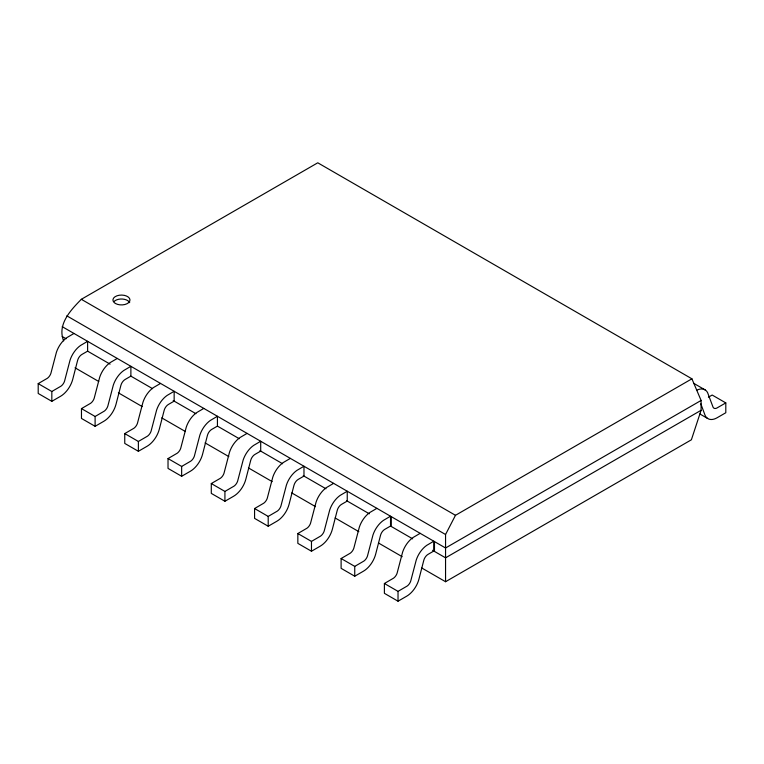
<?xml version="1.0" encoding="UTF-8"?>
<svg xmlns="http://www.w3.org/2000/svg" width="764" height="764" viewBox="0 0 764 764"><rect width="100%" height="100%" fill="white"/><g stroke="black" fill="none" stroke-linecap="round" stroke-linejoin="round"><path stroke-width="1.15" d="M63.66 340.878C56.947 324.566 70.785 310.003 81.328 299.307L317.767 162.799L691.907 378.81L701.094 400.451L701.094 410.287L691.382 439.797L445.555 581.719L421.814 568.015M445.555 581.719L445.555 534.514L455.478 515.308L691.907 378.81M73.974 333.457L66.907 337.602A18.46 10.658 -60 0 0 56.431 352.233L50.901 373.319A6.341 3.667 -60 0 1 47.311 378.323L38.2 383.623L38.2 393.46L51.828 401.329L60.48 396.335A18.403 10.629 -60 0 0 72.752 379.259L77.603 360.436A6.399 3.696 -60 0 1 81.872 354.467L87.612 351.163L110.092 364.142M38.2 383.623L51.828 391.493L60.939 386.192A6.341 3.667 -60 0 0 64.539 381.188L70.059 360.102A18.46 10.658 -60 0 1 80.535 345.471L87.612 341.327L87.612 351.163M117.255 358.44L110.178 362.594A18.46 10.658 -60 0 0 99.702 377.215L94.182 398.302A6.341 3.667 -60 0 1 90.591 403.306L81.471 408.606L81.471 418.443L95.108 426.312L103.761 421.317A18.403 10.629 -60 0 0 116.023 404.242L120.874 385.419A6.399 3.696 -60 0 1 125.153 379.46L130.883 376.146L152.561 388.656M81.471 408.606L95.108 416.476L104.219 411.175A6.341 3.667 -60 0 0 107.81 406.171L113.33 385.085A18.46 10.658 -60 0 1 123.806 370.464L130.883 366.309L130.883 376.146M160.526 383.423L153.449 387.577A18.46 10.658 -60 0 0 142.973 402.208L137.453 423.285A6.341 3.667 -60 0 1 133.862 428.289L124.752 433.589L124.752 443.426L138.38 451.295L147.032 446.3A18.403 10.629 -60 0 0 159.294 429.225L164.155 410.402A6.399 3.696 -60 0 1 168.424 404.442L174.154 401.129L174.154 391.292L167.077 395.446A18.46 10.658 -60 0 0 156.61 410.077L151.081 431.154A6.341 3.667 -60 0 1 147.49 436.158L138.38 441.458L124.752 433.589M203.797 408.406L196.73 412.56A18.46 10.658 -60 0 0 186.254 427.191L180.724 448.267A6.341 3.667 -60 0 1 177.133 453.272L168.023 458.572L168.023 468.408L181.651 476.278L190.303 471.283A18.403 10.629 -60 0 0 202.575 454.208L207.426 435.394A6.399 3.696 -60 0 1 211.695 429.425L217.434 426.111L217.434 416.275L210.358 420.429A18.46 10.658 -60 0 0 199.881 435.06L194.362 456.137A6.341 3.667 -60 0 1 190.761 461.141L181.651 466.441L168.023 458.572M247.078 433.389L240.001 437.543A18.46 10.658 -60 0 0 229.525 452.173L224.005 473.25A6.341 3.667 -60 0 1 220.414 478.254L211.294 483.555L211.294 493.391L224.922 501.26L233.583 496.266A18.403 10.629 -60 0 0 245.846 479.19L250.697 460.377A6.399 3.696 -60 0 1 254.966 454.408L260.705 451.094L260.705 441.258L253.629 445.412A18.46 10.658 -60 0 0 243.153 460.043L237.633 481.119A6.341 3.667 -60 0 1 234.042 486.124L224.922 491.424L211.294 483.555M290.349 458.381L283.272 462.526A18.46 10.658 -60 0 0 272.796 477.156L267.276 498.243A6.341 3.667 -60 0 1 263.685 503.237L254.574 508.537L254.574 518.374L268.202 526.243L276.854 521.249A18.403 10.629 -60 0 0 289.117 504.173L293.968 485.36A6.399 3.696 -60 0 1 298.247 479.391L303.976 476.077L303.976 466.25L296.9 470.395A18.46 10.658 -60 0 0 286.433 485.025L280.904 506.112A6.341 3.667 -60 0 1 277.313 511.106L268.202 516.407L254.574 508.537M333.62 483.364L326.553 487.508A18.46 10.658 -60 0 0 316.076 502.139L310.547 523.225A6.341 3.667 -60 0 1 306.956 528.22L297.845 533.53L297.845 543.366L311.473 551.236L320.126 546.231A18.403 10.629 -60 0 0 332.388 529.156L337.249 510.342A6.399 3.696 -60 0 1 341.518 504.374L347.248 501.069L347.248 491.233L340.181 495.378A18.46 10.658 -60 0 0 329.704 510.008L324.184 531.095A6.341 3.667 -60 0 1 320.584 536.089L311.473 541.399L297.845 533.53M376.9 508.346L369.824 512.491A18.46 10.658 -60 0 0 359.347 527.122L353.827 548.208A6.341 3.667 -60 0 1 350.237 553.212L341.116 558.513L341.116 568.349L354.744 576.218L363.406 571.214A18.403 10.629 -60 0 0 375.668 554.148L380.52 535.325A6.399 3.696 -60 0 1 384.789 529.356L390.528 526.052L390.528 516.216L383.452 520.36A18.46 10.658 -60 0 0 372.975 534.991L367.455 556.077A6.341 3.667 -60 0 1 363.865 561.082L354.744 566.382L341.116 558.513M420.171 533.329L413.095 537.484A18.46 10.658 -60 0 0 402.618 552.105L397.099 573.191A6.341 3.667 -60 0 1 393.508 578.195L384.397 583.495L384.397 593.332L398.025 601.201L406.677 596.206A18.403 10.629 -60 0 0 418.939 579.131L423.791 560.308A6.399 3.696 -60 0 1 428.069 554.349L433.799 551.035L433.799 541.198L426.723 545.353A18.46 10.658 -60 0 0 416.256 559.974L410.726 581.06A6.341 3.667 -60 0 1 407.136 586.064L398.025 591.365L384.397 583.495M701.094 400.451L445.555 547.989L62.218 326.667M708.419 397.204L712.172 395.036L725.8 402.905L725.8 412.741L717.148 417.746A18.403 10.629 -60 0 1 704.885 414.833L700.836 403.822M701.094 410.287L445.555 557.825L432.539 550.3M725.8 402.905L716.689 408.129A6.341 3.667 -60 0 1 713.099 407.279L707.569 392.572A18.46 10.658 -60 0 0 697.093 390.041M693.645 383.28L705.325 390.032M699.843 413.964L707.636 418.462M81.328 299.307L455.478 515.308M66.821 315.847L445.555 534.514M62.218 336.504L66.143 338.767M173.199 400.575L195.909 413.687M217.587 426.207L239.266 438.717M259.903 450.636L282.613 463.748M303.26 475.666L325.97 488.779M346.608 500.697L369.318 513.809M412.675 538.84L391.206 526.444L391.206 516.607M75.034 367.799L98.766 381.503M118.382 392.83L142.123 406.534M161.729 417.86L185.471 431.564M205.077 442.881L228.818 456.586M248.424 467.912L272.165 481.616M291.772 492.933L315.513 506.637M335.119 517.963L358.86 531.668M378.466 542.994L402.208 556.698M434.477 541.59L434.477 551.427M398.025 591.365L398.025 601.201M354.744 566.382L354.744 576.218M311.473 541.399L311.473 551.236M268.202 516.407L268.202 526.243M224.922 491.424L224.922 501.26M181.651 466.441L181.651 476.278M138.38 441.458L138.38 451.295M95.108 416.476L95.108 426.312M51.828 391.493L51.828 401.329M114.065 301.465A8.528 4.928 0 0 1 122.565 299.049A8.528 4.928 0 0 1 129.689 302.659M115.421 303.48A8.528 4.928 0 0 0 129.689 301.274A8.528 4.928 0 0 0 119.251 295.238A8.528 4.928 0 0 0 115.421 303.48"/></g></svg>
